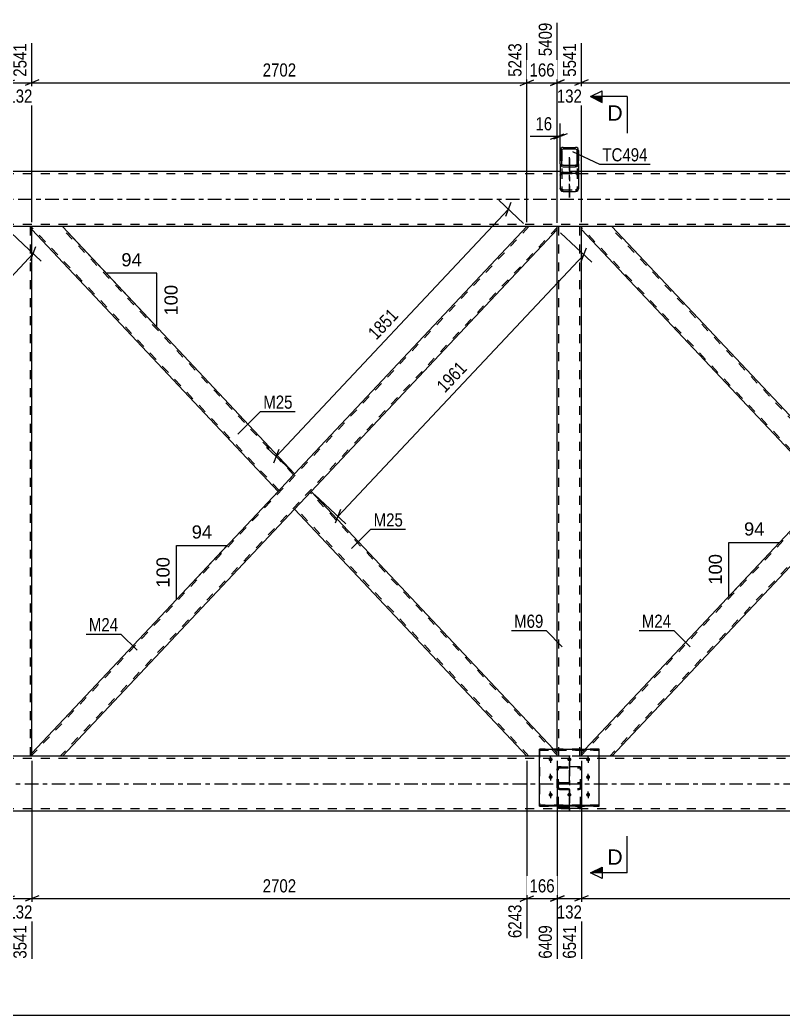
# Model space of a CAD drawing. Header units: millimetres. Extents: x -75 to 766, y -422 to 172.
# Drawn here: x 99 to 265.7, y -178.1 to 39.1 of the extents above; entities that cross this region are included whole.
import ezdxf

# ---------------------------------------------------------------- set-up
doc = ezdxf.new("R2010")
doc.units = ezdxf.units.MM
doc.linetypes.add('DXK_LINE_DOT2', pattern=[3.9198, 1.9599, -1.9599])
doc.linetypes.add('DXK_LINE_DOT3', pattern=[5.9187, 2.979, -0.9799, 0.9799, -0.9799])
doc.styles.add('Arial', font='ARIAL.TTF', dxfattribs={"height": 0.2})
doc.styles.add('Arial Narrow', font='ARIALN.TTF', dxfattribs={"height": 0.2})

# ---------------------------------------------------------------- blocks, each defined once
blk = doc.blocks.new('Part-386048478-1388 - 1175')
at = {"color": 7, "linetype": 'DXK_LINE_DOT2'}
for p, q in [((210.17, -6), (101.64, -121.41)), ((216.36, -6.19), (107.83, -121.6)), ((216.36, -6), (209.73, -6)), ((159, -59.95), (155.38, -63.8)), ((162.62, -63.8), (159, -67.65)), ((108.27, -121.6), (101.64, -121.6))]:
    blk.add_line(p, q, dxfattribs=at)
at = {"color": 2, "linetype": 'Continuous'}
for p, q in [((209.73, -6), (159, -59.95)), ((216.36, -6.66), (216.36, -6)), ((216.36, -6.66), (162.62, -63.8)), ((155.38, -63.8), (101.64, -120.94)), ((159, -67.65), (108.27, -121.6)), ((101.64, -121.52), (101.64, -120.94)), ((101.64, -121.6), (101.64, -121.52))]:
    blk.add_line(p, q, dxfattribs=at)
blk = doc.blocks.new('Part-386048478-1389 - 1175')
at = {"color": 2, "linetype": 'Continuous'}
for p, q in [((101.64, -6.66), (101.64, -6)), ((159, -59.95), (108.27, -6)), ((155.38, -63.8), (101.64, -6.66)), ((158.56, -60.41), (155.38, -63.8)), ((159, -59.95), (158.56, -60.41))]:
    blk.add_line(p, q, dxfattribs=at)
at = {"color": 7, "linetype": 'DXK_LINE_DOT2'}
for p, q in [((108.27, -6), (101.64, -6)), ((155.6, -63.57), (101.64, -6.19)), ((158.78, -60.18), (107.83, -6)), ((158.97, -59.98), (158.56, -60.41)), ((155.6, -63.57), (155.61, -63.55))]:
    blk.add_line(p, q, dxfattribs=at)
blk = doc.blocks.new('Part-386048478-1390 - 1175')
at = {"color": 7, "linetype": 'DXK_LINE_DOT2'}
for p, q in [((330.17, -6), (221.64, -121.41)), ((336.36, -6.19), (227.83, -121.6)), ((336.36, -6), (329.73, -6)), ((279.05, -59.89), (275.42, -63.75)), ((282.68, -63.75), (279.05, -67.6)), ((222.47, -120.06), (221.64, -120.94)), ((221.64, -121.6), (221.64, -120.94)), ((228.27, -121.6), (221.64, -121.6))]:
    blk.add_line(p, q, dxfattribs=at)
at = {"color": 2, "linetype": 'Continuous'}
for p, q in [((329.73, -6), (279.05, -59.89)), ((336.36, -6.66), (336.36, -6)), ((336.36, -6.66), (282.68, -63.75)), ((275.42, -63.75), (222.47, -120.06)), ((279.05, -67.6), (228.27, -121.6))]:
    blk.add_line(p, q, dxfattribs=at)
blk = doc.blocks.new('Part-386048478-1391 - 1175')
at = {"color": 2, "linetype": 'Continuous'}
for p, q in [((221.64, -6.65), (221.64, -6)), ((279.05, -59.89), (228.28, -6)), ((275.42, -63.75), (221.64, -6.65)), ((278.61, -60.36), (275.42, -63.75)), ((279.05, -59.89), (278.61, -60.36))]:
    blk.add_line(p, q, dxfattribs=at)
at = {"color": 7, "linetype": 'DXK_LINE_DOT2'}
for p, q in [((228.28, -6), (221.64, -6)), ((275.64, -63.51), (221.64, -6.19)), ((278.83, -60.13), (227.84, -6)), ((279.01, -59.93), (278.61, -60.36)), ((275.64, -63.51), (275.66, -63.5))]:
    blk.add_line(p, q, dxfattribs=at)
blk = doc.blocks.new('Part-386048478-1396 - 1175')
at = {"color": 7, "linetype": 'DXK_LINE_DOT2'}
for p, q in [((101.64, -6), (96.36, -6)), ((96.36, -6.66), (96.36, -6)), ((96.68, -121.6), (96.68, -6)), ((101.32, -121.6), (101.32, -6)), ((101.64, -6.66), (101.64, -6)), ((96.36, -121.6), (96.36, -120.94)), ((101.64, -121.6), (96.36, -121.6)), ((101.64, -121.6), (101.64, -120.94))]:
    blk.add_line(p, q, dxfattribs=at)
at = {"color": 2, "linetype": 'Continuous'}
for p, q in [((96.36, -120.94), (96.36, -6.66)), ((101.64, -120.94), (101.64, -6.66))]:
    blk.add_line(p, q, dxfattribs=at)
blk = doc.blocks.new('Part-386048478-1401 - 1175')
at = {"color": 7, "linetype": 'DXK_LINE_DOT2'}
for p, q in [((221.64, -6), (216.36, -6)), ((216.36, -6.66), (216.36, -6)), ((216.68, -121.6), (216.68, -6)), ((221.32, -121.6), (221.32, -6)), ((221.64, -6.65), (221.64, -6)), ((216.36, -121.6), (216.36, -120.06)), ((221.64, -121.6), (216.36, -121.6)), ((221.64, -121.6), (221.64, -120.06))]:
    blk.add_line(p, q, dxfattribs=at)
at = {"color": 2, "linetype": 'Continuous'}
for p, q in [((216.36, -120.06), (216.36, -6.66)), ((221.64, -120.06), (221.64, -6.65))]:
    blk.add_line(p, q, dxfattribs=at)
blk = doc.blocks.new('Part-386048478-1404 - 1175')
at = {"linetype": 'Continuous'}
h = blk.add_hatch(dxfattribs=at)
h.set_pattern_fill('', scale=0.7, style=0, pattern_type=0)
h.set_pattern_definition([(45, (220.9506, 10.865), (-1.5715, 1.5715), [])])
h.paths.add_polyline_path([(221, 10.6), (220.95, 10.87), (220.81, 11.09), (220.6, 11.23), (220.36, 11.29), (217.64, 11.29), (217.39, 11.23), (217.19, 11.09), (217.05, 10.87), (217, 10.6), (217, 7.71), (217.05, 7.45), (217.19, 7.23), (217.39, 7.08), (217.64, 7.03), (220.36, 7.03), (220.6, 7.08), (220.81, 7.23), (220.95, 7.45), (221, 7.71)])
h.paths.add_polyline_path([(220.65, 7.58), (220.59, 7.47), (220.48, 7.4), (220.36, 7.37), (217.64, 7.37), (217.52, 7.4), (217.41, 7.47), (217.34, 7.58), (217.32, 7.71), (217.32, 10.6), (217.34, 10.73), (217.41, 10.85), (217.52, 10.92), (217.64, 10.94), (220.36, 10.94), (220.48, 10.92), (220.59, 10.85), (220.65, 10.73), (220.68, 10.6), (220.68, 7.71)])
at = {"color": 2, "linetype": 'Continuous'}
for p, q in [((217.05, 10.87), (217, 10.6)), ((217.64, 11.29), (217.39, 11.23)), ((217.52, 10.92), (217.64, 10.94)), ((217.64, 11.29), (220.36, 11.29)), ((217.64, 10.94), (220.36, 10.94)), ((220.6, 11.23), (220.36, 11.29)), ((220.36, 10.94), (220.48, 10.92)), ((221, 10.6), (220.95, 10.87)), ((217, 7.71), (217, 10.6)), ((217.32, 10.6), (217.34, 10.73)), ((217.32, 7.71), (217.32, 10.6)), ((220.65, 10.73), (220.68, 10.6)), ((220.68, 7.71), (220.68, 10.6)), ((221, 7.71), (221, 10.6)), ((217, 7.71), (217, 2.33)), ((217, 7.71), (217.05, 7.45)), ((217.34, 7.58), (217.32, 7.71)), ((217.39, 7.08), (217.64, 7.03)), ((217.64, 7.37), (217.52, 7.4)), ((217.64, 7.37), (220.36, 7.37)), ((217.64, 7.03), (220.36, 7.03)), ((220.48, 7.4), (220.36, 7.37)), ((220.36, 7.03), (220.6, 7.08)), ((220.68, 7.71), (220.65, 7.58)), ((220.95, 7.45), (221, 7.71)), ((221, 7.71), (221, 2.33)), ((217.05, 2.07), (217, 2.33)), ((221, 2.33), (220.95, 2.07)), ((217.64, 1.65), (217.39, 1.7)), ((217.64, 1.65), (220.36, 1.65)), ((220.6, 1.7), (220.36, 1.65))]:
    blk.add_line(p, q, dxfattribs=at)
at = {"color": 7, "linetype": 'DXK_LINE_DOT2'}
for p, q in [((217, 10.6), (217, 7.71)), ((217.32, 10.6), (217.32, 2.33)), ((220.68, 10.6), (220.68, 2.33)), ((221, 10.6), (221, 7.71)), ((217, 5.22), (217.05, 5.48)), ((217.34, 5.35), (217.32, 5.22)), ((217.39, 5.85), (217.64, 5.9)), ((217.64, 5.56), (217.52, 5.54)), ((217.64, 5.9), (220.36, 5.9)), ((217.64, 5.56), (220.36, 5.56)), ((220.36, 5.9), (220.6, 5.85)), ((220.48, 5.54), (220.36, 5.56)), ((220.68, 5.22), (220.65, 5.35)), ((220.95, 5.48), (221, 5.22)), ((217.32, 2.33), (217.34, 2.2)), ((220.65, 2.2), (220.68, 2.33)), ((217.52, 2.01), (217.64, 1.99)), ((217.64, 1.99), (220.36, 1.99)), ((220.36, 1.99), (220.48, 2.01))]:
    blk.add_line(p, q, dxfattribs=at)
at = {"color": 7, "linetype": 'DXK_LINE_DOT3'}
blk.add_line((219, 0.35), (219, 9.16), dxfattribs=at)
at = {"color": 2, "linetype": 'Continuous'}
for centre, radius, start, end in [((217.67, 10.63), 0.662, 114.32, 159.2417), ((217.65, 10.62), 0.331, 114.32, 159.2417), ((220.35, 10.62), 0.331, 20.7583, 65.68), ((220.33, 10.63), 0.662, 20.7583, 65.68), ((217.67, 7.68), 0.662, 200.7583, 245.68), ((217.65, 7.7), 0.331, 200.7583, 245.68), ((220.35, 7.7), 0.331, 294.32, 339.2417), ((220.33, 7.68), 0.662, 294.32, 339.2417), ((217.67, 2.3), 0.662, 200.7583, 245.68), ((220.33, 2.3), 0.662, 294.32, 339.2417)]:
    blk.add_arc(centre, radius, start, end, dxfattribs=at)
at = {"color": 7, "linetype": 'DXK_LINE_DOT2'}
for centre, radius, start, end in [((217.67, 5.25), 0.662, 114.32, 159.2417), ((217.65, 5.23), 0.331, 114.32, 159.2417), ((220.35, 5.23), 0.331, 20.7583, 65.68), ((220.33, 5.25), 0.662, 20.7583, 65.68), ((217.65, 2.31), 0.331, 200.7583, 245.68), ((220.35, 2.31), 0.331, 294.32, 339.2417)]:
    blk.add_arc(centre, radius, start, end, dxfattribs=at)
blk = doc.blocks.new('Part-386048478-1405 - 1175')
at = {"color": 7, "linetype": 'DXK_LINE_DOT3'}
blk.add_line((219, -133.58), (219, -122.97), dxfattribs=at)
at = {"color": 7, "linetype": 'DXK_LINE_DOT2'}
for p, q in [((216.4, -124.19), (216.36, -124.36)), ((216.36, -132.46), (216.36, -124.36)), ((216.5, -124.04), (216.4, -124.19)), ((216.66, -123.94), (216.5, -124.04)), ((216.6, -124.36), (216.62, -124.27)), ((216.6, -132.46), (216.6, -124.36)), ((216.62, -124.27), (216.67, -124.2)), ((216.84, -123.91), (216.66, -123.94)), ((216.67, -124.2), (216.75, -124.15)), ((216.75, -124.15), (216.84, -124.13)), ((216.84, -123.91), (221.16, -123.91)), ((216.84, -124.13), (221.16, -124.13)), ((221.34, -123.94), (221.16, -123.91)), ((221.16, -124.13), (221.25, -124.15)), ((221.25, -124.15), (221.33, -124.2)), ((221.33, -124.2), (221.38, -124.27)), ((221.5, -124.04), (221.34, -123.94)), ((221.38, -124.27), (221.4, -124.36)), ((221.4, -132.46), (221.4, -124.36)), ((221.6, -124.19), (221.5, -124.04)), ((221.64, -124.36), (221.6, -124.19)), ((221.64, -132.46), (221.64, -124.36)), ((216.36, -127.86), (216.4, -127.67)), ((216.62, -127.77), (216.6, -127.86)), ((216.67, -127.68), (216.62, -127.77)), ((216.66, -127.39), (216.84, -127.35)), ((216.75, -127.63), (216.67, -127.68)), ((216.84, -127.61), (216.75, -127.63)), ((216.84, -127.35), (221.16, -127.35)), ((216.84, -127.61), (221.16, -127.61)), ((221.16, -127.35), (221.34, -127.39)), ((221.25, -127.63), (221.16, -127.61)), ((221.33, -127.68), (221.25, -127.63)), ((221.38, -127.77), (221.33, -127.68)), ((221.4, -127.86), (221.38, -127.77)), ((221.6, -127.67), (221.64, -127.86)), ((216.36, -128.42), (216.4, -128.59)), ((216.4, -128.59), (216.5, -128.74)), ((216.5, -128.74), (216.66, -128.83)), ((216.62, -128.5), (216.6, -128.42)), ((216.67, -128.58), (216.62, -128.5)), ((216.66, -128.83), (216.84, -128.87)), ((216.75, -128.63), (216.67, -128.58)), ((216.84, -128.64), (216.75, -128.63)), ((216.84, -128.64), (221.16, -128.64)), ((216.84, -128.87), (221.16, -128.87)), ((221.25, -128.63), (221.16, -128.64)), ((221.16, -128.87), (221.34, -128.83)), ((221.33, -128.58), (221.25, -128.63)), ((221.38, -128.5), (221.33, -128.58)), ((221.34, -128.83), (221.5, -128.74)), ((221.4, -128.42), (221.38, -128.5)), ((221.5, -128.74), (221.6, -128.59)), ((221.6, -128.59), (221.64, -128.42)), ((216.37, -132.5), (216.36, -132.46)), ((216.6, -132.46), (216.62, -132.56)), ((221.38, -132.56), (221.4, -132.46)), ((221.64, -132.46), (221.63, -132.5)), ((216.62, -132.56), (216.67, -132.64)), ((216.67, -132.64), (216.75, -132.7)), ((216.75, -132.7), (216.84, -132.72)), ((216.84, -132.72), (221.16, -132.72)), ((221.16, -132.72), (221.25, -132.7)), ((221.25, -132.7), (221.33, -132.64)), ((221.33, -132.64), (221.38, -132.56))]:
    blk.add_line(p, q, dxfattribs=at)
at = {"color": 2, "linetype": 'Continuous'}
for p, q in [((216.4, -132.66), (216.37, -132.5)), ((221.63, -132.5), (221.6, -132.66)), ((216.84, -132.97), (216.66, -132.93)), ((216.84, -132.97), (221.16, -132.97)), ((221.34, -132.93), (221.16, -132.97))]:
    blk.add_line(p, q, dxfattribs=at)
at = {"color": 7, "linetype": 'DXK_LINE_DOT2'}
for centre, start, end in [((216.86, -127.84), 114.32, 159.2417), ((221.14, -127.84), 20.7583, 65.68)]:
    blk.add_arc(centre, 0.496, start, end, dxfattribs=at)
at = {"color": 2, "linetype": 'Continuous'}
for centre, start, end in [((216.86, -132.48), 200.7583, 245.68), ((221.14, -132.48), 294.32, 339.2417)]:
    blk.add_arc(centre, 0.496, start, end, dxfattribs=at)
blk = doc.blocks.new('Part-386048478-1409 - 1175')
at = {"color": 2, "linetype": 'Continuous'}
for p, q in [((159, -67.65), (162.62, -63.8)), ((162.62, -63.8), (215.53, -120.06)), ((209.73, -121.6), (159, -67.65))]:
    blk.add_line(p, q, dxfattribs=at)
at = {"color": 7, "linetype": 'DXK_LINE_DOT2'}
for p, q in [((216.36, -121.41), (162.4, -64.03)), ((159.22, -67.42), (159.24, -67.4)), ((210.17, -121.6), (159.22, -67.42)), ((216.36, -121.6), (209.73, -121.6)), ((216.36, -120.94), (215.53, -120.06)), ((216.36, -121.6), (216.36, -120.94))]:
    blk.add_line(p, q, dxfattribs=at)
blk = doc.blocks.new('Part-386048478-1422 - 1175')
at = {"color": 7, "linetype": 'DXK_LINE_DOT2'}
for p, q in [((217, 10.3), (217, 2.33)), ((217.32, 10.3), (217.32, 2.33)), ((220.68, 10.3), (220.68, 2.33)), ((221, 10.3), (221, 2.33)), ((217.05, 5.48), (217, 5.22)), ((217.32, 5.22), (217.34, 5.35)), ((217.52, 5.88), (217.39, 5.85)), ((217.64, 5.9), (217.52, 5.88)), ((217.52, 5.54), (217.64, 5.56)), ((217.64, 5.9), (220.36, 5.9)), ((220.36, 5.56), (217.64, 5.56)), ((220.59, 5.86), (220.36, 5.9)), ((220.36, 5.56), (220.48, 5.54)), ((220.6, 5.85), (220.59, 5.86)), ((220.65, 5.35), (220.68, 5.22)), ((221, 5.22), (220.95, 5.48)), ((217, 2.33), (217.05, 2.07)), ((217.34, 2.2), (217.32, 2.33)), ((220.68, 2.33), (220.65, 2.2)), ((220.95, 2.07), (221, 2.33)), ((217.39, 1.7), (217.64, 1.65)), ((217.64, 1.99), (217.52, 2.01)), ((217.64, 1.99), (220.36, 1.99)), ((217.64, 1.65), (220.36, 1.65)), ((220.48, 2.01), (220.36, 1.99)), ((220.36, 1.65), (220.6, 1.7))]:
    blk.add_line(p, q, dxfattribs=at)
at = {"color": 7, "linetype": 'DXK_LINE_DOT3'}
blk.add_line((219, 8.85), (219, 0.35), dxfattribs=at)
at = {"color": 7, "linetype": 'DXK_LINE_DOT2'}
for centre, radius, start, end in [((217.67, 5.25), 0.662, 114.32, 159.2417), ((217.65, 5.24), 0.331, 114.32, 159.2417), ((220.35, 5.24), 0.331, 20.7583, 65.68), ((220.33, 5.25), 0.662, 20.7583, 65.68), ((217.65, 2.31), 0.331, 200.7583, 245.68), ((220.35, 2.31), 0.331, 294.32, 339.2417), ((217.67, 2.3), 0.662, 200.7583, 245.68), ((220.33, 2.3), 0.662, 294.32, 339.2417)]:
    blk.add_arc(centre, radius, start, end, dxfattribs=at)
blk = doc.blocks.new('Part-386048478-1423 - 1175')
at = {"color": 7, "linetype": 'DXK_LINE_DOT3'}
blk.add_line((219, -122.97), (219, -133.58), dxfattribs=at)
at = {"color": 7, "linetype": 'DXK_LINE_DOT2'}
for p, q in [((216.36, -124.36), (216.4, -124.18)), ((216.36, -132.46), (216.36, -124.36)), ((216.4, -124.18), (216.5, -124.04)), ((216.5, -124.04), (216.66, -123.94)), ((216.62, -124.27), (216.6, -124.36)), ((216.6, -132.46), (216.6, -124.36)), ((216.67, -124.2), (216.62, -124.27)), ((216.66, -123.94), (216.84, -123.91)), ((216.75, -124.15), (216.67, -124.2)), ((216.84, -124.13), (216.75, -124.15)), ((221.16, -123.91), (216.84, -123.91)), ((216.84, -124.13), (221.16, -124.13)), ((221.16, -123.91), (221.34, -123.94)), ((221.25, -124.15), (221.16, -124.13)), ((221.33, -124.2), (221.25, -124.15)), ((221.38, -124.27), (221.33, -124.2)), ((221.34, -123.94), (221.5, -124.04)), ((221.4, -124.36), (221.38, -124.27)), ((221.4, -132.46), (221.4, -124.36)), ((221.5, -124.04), (221.6, -124.18)), ((221.6, -124.18), (221.64, -124.36)), ((221.64, -132.46), (221.64, -124.36)), ((216.4, -127.67), (216.36, -127.86)), ((216.6, -127.86), (216.62, -127.77)), ((216.62, -127.77), (216.67, -127.68)), ((216.75, -127.37), (216.66, -127.39)), ((216.67, -127.68), (216.75, -127.63)), ((216.84, -127.35), (216.75, -127.37)), ((216.75, -127.63), (216.84, -127.61)), ((216.84, -127.35), (221.16, -127.35)), ((216.84, -127.61), (221.16, -127.61)), ((221.33, -127.39), (221.16, -127.35)), ((221.16, -127.61), (221.25, -127.63)), ((221.25, -127.63), (221.33, -127.68)), ((221.34, -127.39), (221.33, -127.39)), ((221.33, -127.68), (221.38, -127.77)), ((221.38, -127.77), (221.4, -127.86)), ((221.64, -127.86), (221.6, -127.67)), ((216.4, -128.59), (216.36, -128.42)), ((216.5, -128.74), (216.4, -128.59)), ((216.66, -128.83), (216.5, -128.74)), ((216.6, -128.42), (216.62, -128.5)), ((216.62, -128.5), (216.67, -128.58)), ((216.84, -128.87), (216.66, -128.83)), ((216.67, -128.58), (216.75, -128.63)), ((216.75, -128.63), (216.84, -128.64)), ((216.84, -128.64), (221.16, -128.64)), ((216.84, -128.87), (221.16, -128.87)), ((221.16, -128.64), (221.25, -128.63)), ((221.34, -128.83), (221.16, -128.87)), ((221.25, -128.63), (221.33, -128.58)), ((221.33, -128.58), (221.38, -128.5)), ((221.5, -128.74), (221.34, -128.83)), ((221.38, -128.5), (221.4, -128.42)), ((221.6, -128.59), (221.5, -128.74)), ((221.64, -128.42), (221.6, -128.59)), ((216.36, -132.46), (216.4, -132.66)), ((216.62, -132.56), (216.6, -132.46)), ((221.4, -132.46), (221.38, -132.56)), ((221.6, -132.66), (221.64, -132.46)), ((216.67, -132.64), (216.62, -132.56)), ((216.66, -132.93), (216.84, -132.97)), ((216.75, -132.7), (216.67, -132.64)), ((216.84, -132.72), (216.75, -132.7)), ((216.84, -132.72), (221.16, -132.72)), ((216.84, -132.97), (221.16, -132.97)), ((221.25, -132.7), (221.16, -132.72)), ((221.16, -132.97), (221.34, -132.93)), ((221.33, -132.64), (221.25, -132.7)), ((221.38, -132.56), (221.33, -132.64))]:
    blk.add_line(p, q, dxfattribs=at)
for centre, start, end in [((216.86, -127.84), 114.32, 159.2417), ((221.14, -127.84), 20.7583, 65.68), ((216.86, -132.48), 200.7583, 245.68), ((221.14, -132.48), 294.32, 339.2417)]:
    blk.add_arc(centre, 0.496, start, end, dxfattribs=at)
blk = doc.blocks.new('Part-386048478-1424 - 1175')
at = {"color": 2, "linetype": 'Continuous'}
for p, q in [((212.5, -120.06), (225.5, -120.06)), ((212.5, -132.5), (212.5, -120.06)), ((225.5, -132.5), (225.5, -120.06)), ((212.5, -132.28), (225.5, -132.28)), ((225.5, -132.5), (212.5, -132.5))]:
    blk.add_line(p, q, dxfattribs=at)
at = {"color": 7, "linetype": 'DXK_LINE_DOT2'}
blk.add_line((212.5, -120.28), (225.5, -120.28), dxfattribs=at)
blk = doc.blocks.new('Part-386048478-1427 - 1175')
at = {"color": 7, "linetype": 'DXK_LINE_DOT2'}
for p, q in [((225.5, -120.06), (212.5, -120.06)), ((212.5, -120.06), (212.5, -132.5)), ((225.5, -120.28), (212.5, -120.28)), ((225.5, -132.5), (225.5, -120.06)), ((225.5, -132.28), (212.5, -132.28)), ((212.5, -132.5), (225.5, -132.5))]:
    blk.add_line(p, q, dxfattribs=at)
blk = doc.blocks.new('Part-386048478-1444 - 1175')
at = {"color": 7, "linetype": 'DXK_LINE_DOT2'}
for p, q in [((587.64, -121.6), (-27.5, -121.6)), ((225.5, -121.6), (212.5, -121.6)), ((587.64, -122.08), (-40, -122.08)), ((587.64, -133.12), (-40, -133.12))]:
    blk.add_line(p, q, dxfattribs=at)
at = {"color": 2, "linetype": 'Continuous'}
for p, q in [((212.5, -121.6), (-14.5, -121.6)), ((452.5, -121.6), (225.5, -121.6)), ((587.64, -133.6), (-35.2, -133.6))]:
    blk.add_line(p, q, dxfattribs=at)
at = {"color": 7, "linetype": 'DXK_LINE_DOT3'}
blk.add_line((-42, -127.6), (587.64, -127.6), dxfattribs=at)
blk = doc.blocks.new('Part-386048478-1445 - 1175')
at = {"color": 2, "linetype": 'Continuous'}
for p, q in [((217, 6), (0, 6)), ((457, 6), (221, 6)), ((461.4, -6), (0, -6))]:
    blk.add_line(p, q, dxfattribs=at)
at = {"color": 7, "linetype": 'DXK_LINE_DOT2'}
for p, q in [((587.64, 5.52), (0, 5.52)), ((221, 6), (217, 6)), ((587.64, -5.52), (0, -5.52))]:
    blk.add_line(p, q, dxfattribs=at)
at = {"color": 7, "linetype": 'DXK_LINE_DOT3'}
blk.add_line((-2, 0), (587.64, 0), dxfattribs=at)
blk = doc.blocks.new('Bolt-386048478-1533 - 1175')
at = {"linetype": 'Continuous'}
for points in [[(214.9, -122.73), (214.81, -122.72), (214.72, -122.69), (214.64, -122.65), (214.57, -122.59), (214.52, -122.52), (214.48, -122.44), (214.46, -122.36), (214.46, -122.27), (214.48, -122.19), (214.52, -122.11), (214.57, -122.04), (214.64, -121.98), (214.72, -121.94), (214.81, -121.91), (214.9, -121.9), (214.99, -121.91), (215.08, -121.94), (215.16, -121.98), (215.23, -122.04), (215.28, -122.11), (215.32, -122.19), (215.34, -122.27), (215.34, -122.36), (215.32, -122.44), (215.28, -122.52), (215.23, -122.59), (215.16, -122.65), (215.08, -122.69), (214.99, -122.72)], [(219, -122.73), (218.91, -122.72), (218.82, -122.69), (218.74, -122.65), (218.67, -122.59), (218.62, -122.52), (218.58, -122.44), (218.56, -122.36), (218.56, -122.27), (218.58, -122.19), (218.62, -122.11), (218.67, -122.04), (218.74, -121.98), (218.82, -121.94), (218.91, -121.91), (219, -121.9), (219.09, -121.91), (219.18, -121.94), (219.26, -121.98), (219.33, -122.04), (219.38, -122.11), (219.42, -122.19), (219.44, -122.27), (219.44, -122.36), (219.42, -122.44), (219.38, -122.52), (219.33, -122.59), (219.26, -122.65), (219.18, -122.69), (219.09, -122.72)], [(223.1, -122.73), (223.01, -122.72), (222.92, -122.69), (222.84, -122.65), (222.77, -122.59), (222.72, -122.52), (222.68, -122.44), (222.66, -122.36), (222.66, -122.27), (222.68, -122.19), (222.72, -122.11), (222.77, -122.04), (222.84, -121.98), (222.92, -121.94), (223.01, -121.91), (223.1, -121.9), (223.19, -121.91), (223.28, -121.94), (223.36, -121.98), (223.43, -122.04), (223.48, -122.11), (223.52, -122.19), (223.54, -122.27), (223.54, -122.36), (223.52, -122.44), (223.48, -122.52), (223.43, -122.59), (223.36, -122.65), (223.28, -122.69), (223.19, -122.72)], [(214.9, -126.58), (214.81, -126.57), (214.72, -126.55), (214.64, -126.5), (214.57, -126.45), (214.52, -126.38), (214.48, -126.3), (214.46, -126.21), (214.46, -126.13), (214.48, -126.04), (214.52, -125.96), (214.57, -125.89), (214.64, -125.83), (214.72, -125.79), (214.81, -125.76), (214.9, -125.76), (214.99, -125.76), (215.08, -125.79), (215.16, -125.83), (215.23, -125.89), (215.28, -125.96), (215.32, -126.04), (215.34, -126.13), (215.34, -126.21), (215.32, -126.3), (215.28, -126.38), (215.23, -126.45), (215.16, -126.5), (215.08, -126.55), (214.99, -126.57)], [(223.1, -126.58), (223.01, -126.57), (222.92, -126.55), (222.84, -126.5), (222.77, -126.45), (222.72, -126.38), (222.68, -126.3), (222.66, -126.21), (222.66, -126.13), (222.68, -126.04), (222.72, -125.96), (222.77, -125.89), (222.84, -125.83), (222.92, -125.79), (223.01, -125.76), (223.1, -125.76), (223.19, -125.76), (223.28, -125.79), (223.36, -125.83), (223.43, -125.89), (223.48, -125.96), (223.52, -126.04), (223.54, -126.13), (223.54, -126.21), (223.52, -126.3), (223.48, -126.38), (223.43, -126.45), (223.36, -126.5), (223.28, -126.55), (223.19, -126.57)], [(214.9, -130.43), (214.81, -130.43), (214.72, -130.4), (214.64, -130.36), (214.57, -130.3), (214.52, -130.23), (214.48, -130.15), (214.46, -130.06), (214.46, -129.98), (214.48, -129.89), (214.52, -129.81), (214.57, -129.74), (214.64, -129.69), (214.72, -129.64), (214.81, -129.62), (214.9, -129.61), (214.99, -129.62), (215.08, -129.64), (215.16, -129.69), (215.23, -129.74), (215.28, -129.81), (215.32, -129.89), (215.34, -129.98), (215.34, -130.06), (215.32, -130.15), (215.28, -130.23), (215.23, -130.3), (215.16, -130.36), (215.08, -130.4), (214.99, -130.43)], [(219, -130.43), (218.91, -130.43), (218.82, -130.4), (218.74, -130.36), (218.67, -130.3), (218.62, -130.23), (218.58, -130.15), (218.56, -130.06), (218.56, -129.98), (218.58, -129.89), (218.62, -129.81), (218.67, -129.74), (218.74, -129.69), (218.82, -129.64), (218.91, -129.62), (219, -129.61), (219.09, -129.62), (219.18, -129.64), (219.26, -129.69), (219.33, -129.74), (219.38, -129.81), (219.42, -129.89), (219.44, -129.98), (219.44, -130.06), (219.42, -130.15), (219.38, -130.23), (219.33, -130.3), (219.26, -130.36), (219.18, -130.4), (219.09, -130.43)], [(223.1, -130.43), (223.01, -130.43), (222.92, -130.4), (222.84, -130.36), (222.77, -130.3), (222.72, -130.23), (222.68, -130.15), (222.66, -130.06), (222.66, -129.98), (222.68, -129.89), (222.72, -129.81), (222.77, -129.74), (222.84, -129.69), (222.92, -129.64), (223.01, -129.62), (223.1, -129.61), (223.19, -129.62), (223.28, -129.64), (223.36, -129.69), (223.43, -129.74), (223.48, -129.81), (223.52, -129.89), (223.54, -129.98), (223.54, -130.06), (223.52, -130.15), (223.48, -130.23), (223.43, -130.3), (223.36, -130.36), (223.28, -130.4), (223.19, -130.43)]]:
    blk.add_hatch(color=1, dxfattribs=at).paths.add_polyline_path(points)
at = {"color": 1, "linetype": 'Continuous'}
for p, q in [((214.9, -122.71), (214.9, -121.58)), ((219, -122.71), (219, -121.58)), ((223.1, -122.71), (223.1, -121.58)), ((214.9, -126.57), (214.9, -125.43)), ((223.1, -126.57), (223.1, -125.43)), ((214.9, -130.42), (214.9, -129.28)), ((219, -130.42), (219, -129.28)), ((223.1, -130.42), (223.1, -129.28))]:
    blk.add_line(p, q, dxfattribs=at)
blk = doc.blocks.new('Bolt-386048478-1536 - 1175')
at = {"color": 1, "linetype": 'DXK_LINE_DOT2'}
for p, q in [((214.9, -121.92), (214.9, -123.05)), ((219, -121.92), (219, -123.05)), ((223.1, -121.92), (223.1, -123.05)), ((214.9, -125.77), (214.9, -126.91)), ((223.1, -125.77), (223.1, -126.91)), ((214.9, -129.62), (214.9, -130.76)), ((219, -129.62), (219, -130.76)), ((223.1, -129.62), (223.1, -130.76))]:
    blk.add_line(p, q, dxfattribs=at)
blk = doc.blocks.new('StraightDimension-386048478-29503 - 1175')
at = {"color": 7, "linetype": 'Continuous'}
for p, q in [((101.64, -122.6), (101.64, -165.8)), ((209.73, -122.6), (209.73, -161.3)), ((103.14, -152.08), (100.14, -153.28)), ((101.64, -152.68), (209.73, -152.68)), ((208.23, -153.28), (211.23, -152.08))]:
    blk.add_line(p, q, dxfattribs=at)
at = {"color": 0}
blk.add_wipeout([(159.94, -151.93), (159.94, -147.73), (151.43, -147.73), (151.43, -151.93)], dxfattribs=at)
at = {"color": 0, "linetype": 'Continuous'}
blk.add_wipeout([(209.13, -153.38), (204.93, -153.38), (204.93, -161.9), (209.13, -161.9)], dxfattribs=at)
at = {"color": 3, "style": 'Arial Narrow'}
blk.add_text('2702', height=2.863, dxfattribs=at).set_placement((152.03, -151.33))
at = {"color": 3, "linetype": 'Continuous', "style": 'Arial Narrow'}
blk.add_text('6243', height=2.863, rotation=90.0002, dxfattribs=at).set_placement((208.53, -161.3))
blk = doc.blocks.new('StraightDimension-386048478-47242 - 1175')
at = {"color": 7, "linetype": 'Continuous'}
for p, q in [((209, -5.31), (203.62, -0.25)), ((205.1, -3.71), (206.29, -0.7)), ((154.96, -56.15), (205.7, -2.2)), ((158.27, -59.26), (152.89, -54.2)), ((155.55, -54.65), (154.37, -57.65))]:
    blk.add_line(p, q, dxfattribs=at)
at = {"color": 0}
blk.add_wipeout([(182.7, -25.56), (179.64, -22.68), (173.81, -28.89), (176.87, -31.76)], dxfattribs=at)
at = {"color": 3, "style": 'Arial Narrow'}
blk.add_text('1851', height=2.863, rotation=46.7591, dxfattribs=at).set_placement((176.84, -30.91))
blk = doc.blocks.new('StraightDimension-386048478-37624 - 1175')
at = {"color": 7, "linetype": 'Continuous'}
for p, q in [((101.64, -5), (101.64, 34.01)), ((209.73, -5), (209.73, 34.01)), ((103.14, 26), (100.14, 24.8)), ((101.64, 25.4), (209.73, 25.4)), ((208.23, 24.8), (211.23, 26))]:
    blk.add_line(p, q, dxfattribs=at)
at = {"color": 0, "linetype": 'Continuous'}
blk.add_wipeout([(209.13, 34.61), (204.93, 34.61), (204.93, 26.1), (209.13, 26.1)], dxfattribs=at)
at = {"color": 0}
blk.add_wipeout([(159.94, 26.15), (159.94, 30.35), (151.43, 30.35), (151.43, 26.15)], dxfattribs=at)
at = {"color": 3, "linetype": 'Continuous', "style": 'Arial Narrow'}
blk.add_text('5243', height=2.863, rotation=90.0002, dxfattribs=at).set_placement((208.53, 26.7))
at = {"color": 3, "style": 'Arial Narrow'}
blk.add_text('2702', height=2.863, dxfattribs=at).set_placement((152.03, 26.75))
blk = doc.blocks.new('StraightDimension-386048478-62267 - 1175')
at = {"color": 7, "linetype": 'Continuous'}
for p, q in [((216.36, -5.19), (216.36, 16.51)), ((217, 8.71), (217, 16.51)), ((214.86, 13.06), (217.86, 14.26)), ((218.5, 14.26), (215.5, 13.06)), ((216.36, 13.66), (217, 13.66))]:
    blk.add_line(p, q, dxfattribs=at)
at = {"color": 0}
blk.add_wipeout([(215.83, 14.41), (215.83, 18.61), (210.98, 18.61), (210.98, 14.41)], dxfattribs=at)
at = {"color": 7, "linetype": 'Continuous'}
blk.add_line((216.36, 13.66), (210.45, 13.66), dxfattribs=at)
blk.add_line((216.36, 13.66), (210.45, 13.66), dxfattribs=at)
at = {"color": 3, "style": 'Arial Narrow'}
blk.add_text('16', height=2.863, dxfattribs=at).set_placement((211.58, 15.01))
blk = doc.blocks.new('AngleDimension-386048478-47293 - 1175')
at = {"color": 7, "linetype": 'Continuous'}
for p, q in [((253.81, -74.93), (264.91, -74.93)), ((253.81, -86.73), (264.91, -74.93)), ((253.81, -86.73), (253.81, -74.93)), ((264.93, -74.91), (264.91, -74.93))]:
    blk.add_line(p, q, dxfattribs=at)
at = {"color": 0}
for points in [[(262.19, -74.03), (262.19, -69.83), (256.54, -69.83), (256.54, -74.03)], [(252.91, -76.89), (248.71, -76.89), (248.71, -84.76), (252.91, -84.76)]]:
    blk.add_wipeout(points, dxfattribs=at)
at = {"color": 3, "style": 'Arial'}
blk.add_text('94', height=2.865, dxfattribs=at).set_placement((257.14, -73.43))
blk.add_text('100', height=2.865, rotation=90.0002, dxfattribs=at).set_placement((252.31, -84.16))
blk = doc.blocks.new('StraightDimension-386048478-54152 - 1175')
at = {"color": 7, "linetype": 'Continuous'}
blk.add_line((-41, -178.11), (599.54, -178.11), dxfattribs=at)
blk = doc.blocks.new('AngleDimension-386048478-20150 - 1175')
at = {"color": 7, "linetype": 'Continuous'}
for p, q in [((108.95, -6.73), (117.84, -16.18)), ((128.94, -16.18), (117.84, -16.18)), ((128.94, -27.98), (117.84, -16.18)), ((128.94, -27.98), (128.94, -16.18))]:
    blk.add_line(p, q, dxfattribs=at)
at = {"color": 0}
for points in [[(126.21, -15.28), (126.21, -11.08), (120.56, -11.08), (120.56, -15.28)], [(134.04, -18.14), (129.84, -18.14), (129.84, -26.01), (134.04, -26.01)]]:
    blk.add_wipeout(points, dxfattribs=at)
at = {"color": 3, "style": 'Arial'}
blk.add_text('94', height=2.865, dxfattribs=at).set_placement((121.16, -14.68))
blk.add_text('100', height=2.865, rotation=90.0002, dxfattribs=at).set_placement((133.44, -25.41))
blk = doc.blocks.new('AngleDimension-386048478-47278 - 1175')
at = {"color": 7, "linetype": 'Continuous'}
for p, q in [((133.19, -75.59), (144.29, -75.59)), ((133.19, -87.39), (144.29, -75.59)), ((133.19, -87.39), (133.19, -75.59)), ((143.05, -76.91), (144.29, -75.59))]:
    blk.add_line(p, q, dxfattribs=at)
at = {"color": 0}
for points in [[(141.56, -74.69), (141.56, -70.49), (135.92, -70.49), (135.92, -74.69)], [(132.29, -77.55), (128.09, -77.55), (128.09, -85.42), (132.29, -85.42)]]:
    blk.add_wipeout(points, dxfattribs=at)
at = {"color": 3, "style": 'Arial'}
blk.add_text('94', height=2.865, dxfattribs=at).set_placement((136.52, -74.09))
blk.add_text('100', height=2.865, rotation=90.0002, dxfattribs=at).set_placement((131.69, -84.82))
blk = doc.blocks.new('StraightDimension-386048478-29500 - 1175')
at = {"color": 7, "linetype": 'Continuous'}
for p, q in [((221.64, -122.6), (221.64, -165.8)), ((329.92, -122.6), (329.92, -161.3)), ((223.14, -152.08), (220.14, -153.28)), ((221.64, -152.68), (329.92, -152.68)), ((328.42, -153.28), (331.42, -152.08))]:
    blk.add_line(p, q, dxfattribs=at)
at = {"color": 0}
blk.add_wipeout([(280.04, -151.93), (280.04, -147.73), (271.52, -147.73), (271.52, -151.93)], dxfattribs=at)
at = {"color": 0, "linetype": 'Continuous'}
blk.add_wipeout([(329.32, -153.38), (325.12, -153.38), (325.12, -161.9), (329.32, -161.9)], dxfattribs=at)
at = {"color": 3, "style": 'Arial Narrow'}
blk.add_text('2707', height=2.863, dxfattribs=at).set_placement((272.12, -151.33))
at = {"color": 3, "linetype": 'Continuous', "style": 'Arial Narrow'}
blk.add_text('9248', height=2.863, rotation=90.0002, dxfattribs=at).set_placement((328.72, -161.3))
blk = doc.blocks.new('StraightDimension-386048478-29501 - 1175')
at = {"color": 7, "linetype": 'Continuous'}
for p, q in [((216.36, -122.6), (216.36, -165.8)), ((221.64, -122.6), (221.64, -165.8)), ((214.86, -153.28), (217.86, -152.08)), ((216.36, -152.68), (221.64, -152.68)), ((223.14, -152.08), (220.14, -153.28))]:
    blk.add_line(p, q, dxfattribs=at)
at = {"color": 0}
blk.add_wipeout([(222.34, -157.63), (222.34, -153.43), (215.66, -153.43), (215.66, -157.63)], dxfattribs=at)
at = {"color": 0, "linetype": 'Continuous'}
blk.add_wipeout([(221.04, -157.88), (216.84, -157.88), (216.84, -166.4), (221.04, -166.4)], dxfattribs=at)
at = {"color": 3, "style": 'Arial Narrow'}
blk.add_text('132', height=2.863, dxfattribs=at).set_placement((216.26, -157.03))
at = {"color": 3, "linetype": 'Continuous', "style": 'Arial Narrow'}
blk.add_text('6541', height=2.863, rotation=90.0002, dxfattribs=at).set_placement((220.44, -165.8))
blk = doc.blocks.new('StraightDimension-386048478-29502 - 1175')
at = {"color": 7, "linetype": 'Continuous'}
for p, q in [((209.73, -122.6), (209.73, -161.3)), ((216.36, -122.6), (216.36, -165.8)), ((208.23, -153.28), (211.23, -152.08)), ((209.73, -152.68), (216.36, -152.68)), ((217.86, -152.08), (214.86, -153.28))]:
    blk.add_line(p, q, dxfattribs=at)
at = {"color": 0}
blk.add_wipeout([(216.39, -151.93), (216.39, -147.73), (209.7, -147.73), (209.7, -151.93)], dxfattribs=at)
at = {"color": 0, "linetype": 'Continuous'}
blk.add_wipeout([(215.76, -157.88), (211.56, -157.88), (211.56, -166.4), (215.76, -166.4)], dxfattribs=at)
at = {"color": 3, "style": 'Arial Narrow'}
blk.add_text('166', height=2.863, dxfattribs=at).set_placement((210.3, -151.33))
at = {"color": 3, "linetype": 'Continuous', "style": 'Arial Narrow'}
blk.add_text('6409', height=2.863, rotation=90.0002, dxfattribs=at).set_placement((215.16, -165.8))
blk = doc.blocks.new('StraightDimension-386048478-29504 - 1175')
at = {"color": 7, "linetype": 'Continuous'}
for p, q in [((96.36, -122.6), (96.36, -165.8)), ((101.64, -122.6), (101.64, -165.8)), ((94.86, -153.28), (97.86, -152.08)), ((96.36, -152.68), (101.64, -152.68)), ((103.14, -152.08), (100.14, -153.28))]:
    blk.add_line(p, q, dxfattribs=at)
at = {"color": 0}
blk.add_wipeout([(102.34, -157.63), (102.34, -153.43), (95.66, -153.43), (95.66, -157.63)], dxfattribs=at)
at = {"color": 0, "linetype": 'Continuous'}
blk.add_wipeout([(101.04, -157.88), (96.84, -157.88), (96.84, -166.4), (101.04, -166.4)], dxfattribs=at)
at = {"color": 3, "style": 'Arial Narrow'}
blk.add_text('132', height=2.863, dxfattribs=at).set_placement((96.26, -157.03))
at = {"color": 3, "linetype": 'Continuous', "style": 'Arial Narrow'}
blk.add_text('3541', height=2.863, rotation=90.0002, dxfattribs=at).set_placement((100.44, -165.8))
blk = doc.blocks.new('StraightDimension-386048478-37621 - 1175')
at = {"color": 7, "linetype": 'Continuous'}
for p, q in [((221.64, -5), (221.64, 34.01)), ((329.73, -5), (329.73, 34.01)), ((223.14, 26), (220.14, 24.8)), ((221.64, 25.4), (329.73, 25.4)), ((328.23, 24.8), (331.23, 26))]:
    blk.add_line(p, q, dxfattribs=at)
at = {"color": 0, "linetype": 'Continuous'}
blk.add_wipeout([(329.13, 34.61), (324.93, 34.61), (324.93, 26.1), (329.13, 26.1)], dxfattribs=at)
at = {"color": 0}
blk.add_wipeout([(279.94, 26.15), (279.94, 30.35), (271.43, 30.35), (271.43, 26.15)], dxfattribs=at)
at = {"color": 3, "linetype": 'Continuous', "style": 'Arial Narrow'}
blk.add_text('8243', height=2.863, rotation=90.0002, dxfattribs=at).set_placement((328.53, 26.7))
at = {"color": 3, "style": 'Arial Narrow'}
blk.add_text('2702', height=2.863, dxfattribs=at).set_placement((272.03, 26.75))
blk = doc.blocks.new('StraightDimension-386048478-37622 - 1175')
at = {"color": 7, "linetype": 'Continuous'}
for p, q in [((216.36, -5), (216.36, 38.51)), ((221.64, -5), (221.64, 34.01)), ((214.86, 24.8), (217.86, 26)), ((216.36, 25.4), (221.64, 25.4)), ((223.14, 26), (220.14, 24.8))]:
    blk.add_line(p, q, dxfattribs=at)
at = {"color": 0, "linetype": 'Continuous'}
blk.add_wipeout([(221.04, 34.61), (216.84, 34.61), (216.84, 26.1), (221.04, 26.1)], dxfattribs=at)
at = {"color": 0}
blk.add_wipeout([(222.34, 20.45), (222.34, 24.65), (215.66, 24.65), (215.66, 20.45)], dxfattribs=at)
at = {"color": 3, "linetype": 'Continuous', "style": 'Arial Narrow'}
blk.add_text('5541', height=2.863, rotation=90.0002, dxfattribs=at).set_placement((220.44, 26.7))
at = {"color": 3, "style": 'Arial Narrow'}
blk.add_text('132', height=2.863, dxfattribs=at).set_placement((216.26, 21.05))
blk = doc.blocks.new('StraightDimension-386048478-37623 - 1175')
at = {"color": 7, "linetype": 'Continuous'}
for p, q in [((216.36, -5), (216.36, 38.51)), ((209.73, -5), (209.73, 34.01)), ((208.23, 24.8), (211.23, 26)), ((209.73, 25.4), (216.36, 25.4)), ((217.86, 26), (214.86, 24.8))]:
    blk.add_line(p, q, dxfattribs=at)
at = {"color": 0}
blk.add_wipeout([(216.39, 26.15), (216.39, 30.35), (209.7, 30.35), (209.7, 26.15)], dxfattribs=at)
at = {"color": 0, "linetype": 'Continuous'}
blk.add_wipeout([(215.76, 39.11), (211.56, 39.11), (211.56, 30.6), (215.76, 30.6)], dxfattribs=at)
at = {"color": 3, "linetype": 'Continuous', "style": 'Arial Narrow'}
blk.add_text('5409', height=2.863, rotation=90.0002, dxfattribs=at).set_placement((215.16, 31.2))
at = {"color": 3, "style": 'Arial Narrow'}
blk.add_text('166', height=2.863, dxfattribs=at).set_placement((210.3, 26.75))
blk = doc.blocks.new('StraightDimension-386048478-37625 - 1175')
at = {"color": 7, "linetype": 'Continuous'}
for p, q in [((96.36, -5), (96.36, 38.51)), ((101.64, -5), (101.64, 34.01)), ((94.86, 24.8), (97.86, 26)), ((96.36, 25.4), (101.64, 25.4)), ((103.14, 26), (100.14, 24.8))]:
    blk.add_line(p, q, dxfattribs=at)
at = {"color": 0, "linetype": 'Continuous'}
blk.add_wipeout([(101.04, 34.61), (96.84, 34.61), (96.84, 26.1), (101.04, 26.1)], dxfattribs=at)
at = {"color": 0}
blk.add_wipeout([(102.34, 20.45), (102.34, 24.65), (95.66, 24.65), (95.66, 20.45)], dxfattribs=at)
at = {"color": 3, "linetype": 'Continuous', "style": 'Arial Narrow'}
blk.add_text('2541', height=2.863, rotation=90.0002, dxfattribs=at).set_placement((100.44, 26.7))
at = {"color": 3, "style": 'Arial Narrow'}
blk.add_text('132', height=2.863, dxfattribs=at).set_placement((96.26, 21.05))
blk = doc.blocks.new('StraightDimension-386048478-47227 - 1175')
at = {"color": 7, "linetype": 'Continuous'}
for p, q in [((217.09, -7.35), (223.92, -13.77)), ((221.59, -13.63), (222.77, -10.63)), ((168.44, -69.27), (222.18, -12.13)), ((163.35, -64.49), (170.19, -70.91)), ((169.03, -67.77), (167.85, -70.77))]:
    blk.add_line(p, q, dxfattribs=at)
at = {"color": 0}
blk.add_wipeout([(197.68, -37.09), (194.62, -34.21), (188.79, -40.41), (191.85, -43.29)], dxfattribs=at)
at = {"color": 3, "style": 'Arial Narrow'}
blk.add_text('1961', height=2.863, rotation=46.7591, dxfattribs=at).set_placement((191.82, -42.44))
blk = doc.blocks.new('StraightDimension-386048478-47263 - 1175')
at = {"color": 7, "linetype": 'Continuous'}
for p, q in [((97.09, -7.35), (103.66, -13.53)), ((101.32, -13.39), (102.5, -10.38)), ((48.18, -69.02), (101.91, -11.88)), ((43.35, -64.49), (49.92, -70.67)), ((48.77, -67.52), (47.59, -70.53))]:
    blk.add_line(p, q, dxfattribs=at)
at = {"color": 0}
blk.add_wipeout([(77.41, -36.84), (74.35, -33.96), (68.52, -40.16), (71.58, -43.04)], dxfattribs=at)
at = {"color": 3, "style": 'Arial Narrow'}
blk.add_text('1961', height=2.863, rotation=46.7591, dxfattribs=at).set_placement((71.56, -42.19))
blk = doc.blocks.new('Mark-386048478-31468 - 1175')
at = {"color": 0}
blk.add_wipeout([(120.46, -94.33), (120.46, -91.33), (114.06, -91.33), (114.06, -94.33)], dxfattribs=at)
blk.add_wipeout([(120.46, -94.33), (120.46, -91.33), (114.06, -91.33), (114.06, -94.33)], dxfattribs=at)
at = {"color": 30, "linetype": 'Continuous'}
for p in [(113.46, -94.93), (124.6, -98.47)]:
    blk.add_line(p, (121.06, -94.93), dxfattribs=at)
at = {"color": 3, "style": 'Arial Narrow'}
blk.add_text('M24', height=2.863, dxfattribs=at).set_placement((114.06, -94.33))
blk = doc.blocks.new('Mark-386048478-31471 - 1175')
at = {"color": 0}
blk.add_wipeout([(158.54, -45.75), (158.54, -42.75), (152.15, -42.75), (152.15, -45.75)], dxfattribs=at)
blk.add_wipeout([(158.54, -45.75), (158.54, -42.75), (152.15, -42.75), (152.15, -45.75)], dxfattribs=at)
at = {"color": 30, "linetype": 'Continuous'}
for p, q in [((146.6, -51.3), (151.55, -46.35)), ((151.55, -46.35), (159.14, -46.35))]:
    blk.add_line(p, q, dxfattribs=at)
at = {"color": 3, "style": 'Arial Narrow'}
blk.add_text('M25', height=2.863, dxfattribs=at).set_placement((152.15, -45.75))
blk = doc.blocks.new('Mark-386048478-31474 - 1175')
at = {"color": 0}
blk.add_wipeout([(241.21, -93.57), (241.21, -90.57), (234.82, -90.57), (234.82, -93.57)], dxfattribs=at)
blk.add_wipeout([(241.21, -93.57), (241.21, -90.57), (234.82, -90.57), (234.82, -93.57)], dxfattribs=at)
at = {"color": 30, "linetype": 'Continuous'}
for p in [(234.22, -94.17), (245.35, -97.71)]:
    blk.add_line(p, (241.81, -94.17), dxfattribs=at)
at = {"color": 3, "style": 'Arial Narrow'}
blk.add_text('M24', height=2.863, dxfattribs=at).set_placement((234.82, -93.57))
blk = doc.blocks.new('SectionMark-386048478-41278 - 1175')
at = {"linetype": 'Continuous'}
for points in [[(226.14, 22.37), (226.14, 21.12), (223.64, 22.37)], [(226.14, -145.79), (226.14, -147.04), (223.64, -147.04)]]:
    blk.add_hatch(color=6, dxfattribs=at).paths.add_polyline_path(points)
at = {"color": 6, "linetype": 'Continuous'}
for p, q in [((223.64, 22.37), (226.14, 23.62)), ((231.64, 22.37), (223.64, 22.37)), ((223.64, 22.37), (226.14, 21.12)), ((226.14, 21.12), (226.14, 23.62)), ((223.64, -147.04), (226.14, -145.79)), ((231.64, -147.04), (223.64, -147.04)), ((226.14, -148.29), (223.64, -147.04)), ((226.14, -145.79), (226.14, -148.29))]:
    blk.add_line(p, q, dxfattribs=at)
at = {"color": 0, "linetype": 'Continuous'}
for points in [[(230.64, 17.12), (230.64, 20.62), (227.27, 20.62), (227.27, 17.12)], [(230.64, -145.29), (230.64, -141.79), (227.27, -141.79), (227.27, -145.29)]]:
    blk.add_wipeout(points, dxfattribs=at)
at = {"color": 6, "linetype": 'Continuous'}
for p, q in [((231.64, 22.37), (231.64, 14.37)), ((231.64, -147.04), (231.64, -139.04))]:
    blk.add_line(p, q, dxfattribs=at)
at = {"color": 3, "linetype": 'Continuous', "style": 'Arial'}
for p in [(227.27, 17.12), (227.27, -145.29)]:
    blk.add_text('D', height=3.34, dxfattribs=at).set_placement(p)
blk = doc.blocks.new('Mark-386048478-31486 - 1175')
at = {"color": 0}
blk.add_wipeout([(213.33, -93.57), (213.33, -90.57), (206.93, -90.57), (206.93, -93.57)], dxfattribs=at)
blk.add_wipeout([(213.33, -93.57), (213.33, -90.57), (206.93, -90.57), (206.93, -93.57)], dxfattribs=at)
at = {"color": 30, "linetype": 'Continuous'}
for p in [(206.33, -94.17), (217.46, -97.71)]:
    blk.add_line(p, (213.93, -94.17), dxfattribs=at)
at = {"color": 3, "style": 'Arial Narrow'}
blk.add_text('M69', height=2.863, dxfattribs=at).set_placement((206.93, -93.57))
blk = doc.blocks.new('Mark-386048478-31489 - 1175')
at = {"color": 0}
blk.add_wipeout([(182.64, -71.46), (182.64, -68.46), (176.25, -68.46), (176.25, -71.46)], dxfattribs=at)
blk.add_wipeout([(182.64, -71.46), (182.64, -68.46), (176.25, -68.46), (176.25, -71.46)], dxfattribs=at)
at = {"color": 30, "linetype": 'Continuous'}
for p, q in [((171.4, -76.3), (175.65, -72.06)), ((175.65, -72.06), (183.24, -72.06))]:
    blk.add_line(p, q, dxfattribs=at)
at = {"color": 3, "style": 'Arial Narrow'}
blk.add_text('M25', height=2.863, dxfattribs=at).set_placement((176.25, -71.46))
blk = doc.blocks.new('Mark-386048478-62282 - 1175')
at = {"color": 0}
blk.add_wipeout([(236.07, 8.24), (236.07, 11.24), (226.21, 11.24), (226.21, 8.24)], dxfattribs=at)
blk.add_wipeout([(236.07, 8.24), (236.07, 11.24), (226.21, 11.24), (226.21, 8.24)], dxfattribs=at)
at = {"color": 30, "linetype": 'Continuous'}
for p, q in [((219.68, 10.42), (225.61, 7.64)), ((225.61, 7.64), (236.67, 7.64))]:
    blk.add_line(p, q, dxfattribs=at)
at = {"color": 3, "style": 'Arial Narrow'}
blk.add_text('TC494', height=2.863, dxfattribs=at).set_placement((226.21, 8.24))

msp = doc.modelspace()

# ---------------------------------------------------------------- block references
for name in ['Part-386048478-1404 - 1175', 'Part-386048478-1422 - 1175', 'Part-386048478-1445 - 1175', 'Part-386048478-1396 - 1175', 'Part-386048478-1388 - 1175', 'Part-386048478-1389 - 1175', 'Part-386048478-1401 - 1175', 'Part-386048478-1390 - 1175', 'Part-386048478-1391 - 1175', 'Part-386048478-1409 - 1175', 'Part-386048478-1444 - 1175', 'Part-386048478-1424 - 1175', 'Part-386048478-1427 - 1175', 'Bolt-386048478-1533 - 1175', 'Bolt-386048478-1536 - 1175', 'Part-386048478-1405 - 1175', 'Part-386048478-1423 - 1175']:
    msp.add_blockref(name, (0, 0))

# ---------------------------------------------------------------- next in the draw order: block references
for name in ['StraightDimension-386048478-37621 - 1175', 'StraightDimension-386048478-47242 - 1175', 'StraightDimension-386048478-47263 - 1175', 'AngleDimension-386048478-20150 - 1175', 'AngleDimension-386048478-47278 - 1175', 'AngleDimension-386048478-47293 - 1175', 'Mark-386048478-31486 - 1175', 'Mark-386048478-31474 - 1175', 'Mark-386048478-31468 - 1175', 'StraightDimension-386048478-29503 - 1175']:
    msp.add_blockref(name, (0, 0))

# ---------------------------------------------------------------- next in the draw order: block references
for name in ['StraightDimension-386048478-37624 - 1175', 'StraightDimension-386048478-47227 - 1175', 'Mark-386048478-31471 - 1175', 'StraightDimension-386048478-54152 - 1175']:
    msp.add_blockref(name, (0, 0))

# ---------------------------------------------------------------- next in the draw order: block references
for name in ['StraightDimension-386048478-37625 - 1175', 'StraightDimension-386048478-62267 - 1175', 'Mark-386048478-31489 - 1175', 'StraightDimension-386048478-29504 - 1175', 'StraightDimension-386048478-29500 - 1175']:
    msp.add_blockref(name, (0, 0))

# ---------------------------------------------------------------- next in the draw order: block references
for name in ['StraightDimension-386048478-37622 - 1175', 'StraightDimension-386048478-29501 - 1175']:
    msp.add_blockref(name, (0, 0))

# ---------------------------------------------------------------- next in the draw order: block references
for name in ['StraightDimension-386048478-37623 - 1175', 'SectionMark-386048478-41278 - 1175', 'StraightDimension-386048478-29502 - 1175']:
    msp.add_blockref(name, (0, 0))

# ---------------------------------------------------------------- next in the draw order: block references
msp.add_blockref('Mark-386048478-62282 - 1175', (0, 0))

doc.saveas('drawing.dxf')
